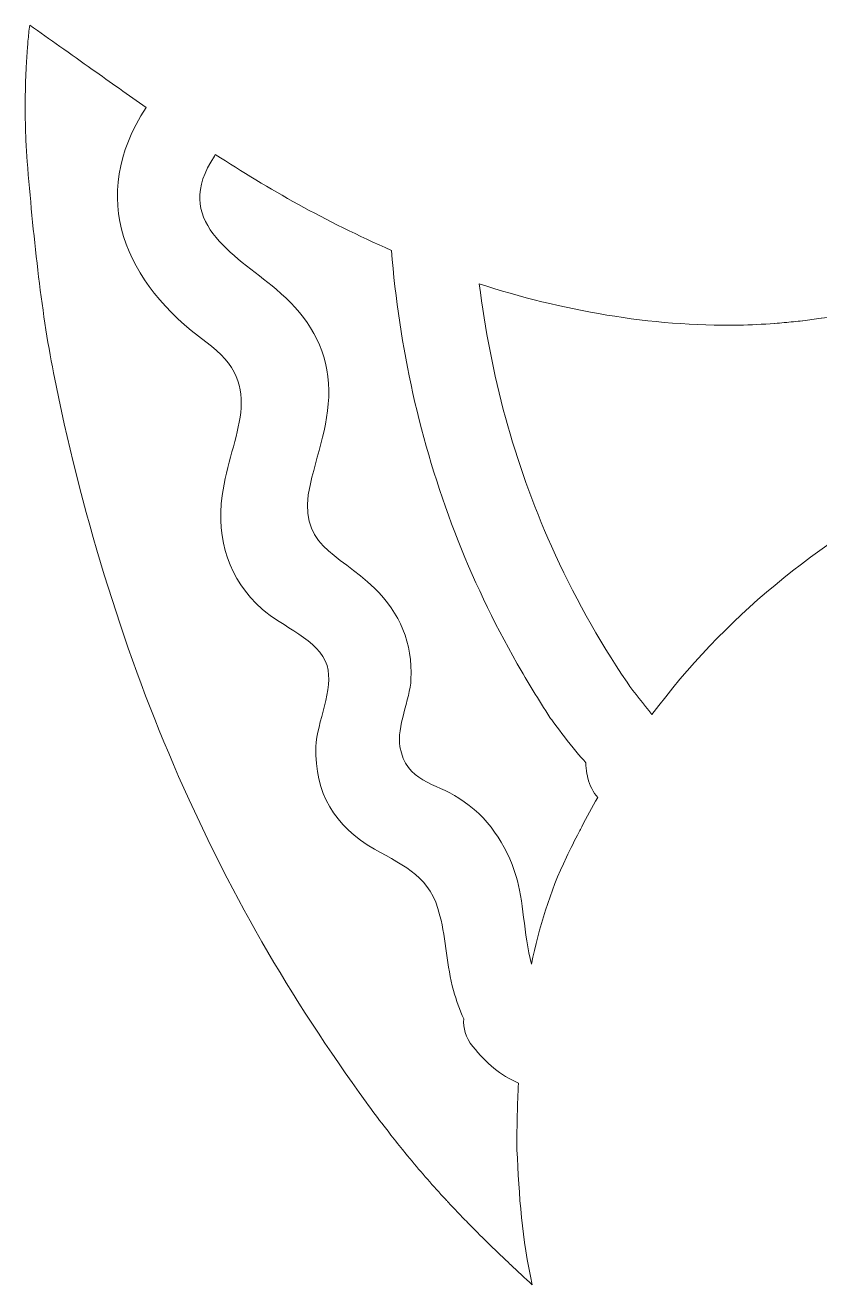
# Model space of a CAD drawing. Header units: millimetres. Extents: x -416 to 1516, y -417 to 43.
# Drawn here: x 360.99 to 383.26, y -142.04 to -106.75 of the extents above; entities that cross this region are included whole.
import ezdxf

# ---------------------------------------------------------------- set-up
doc = ezdxf.new("R2010")
doc.units = ezdxf.units.MM
doc.header["$MEASUREMENT"] = 0
doc.layers.add('Layer 3', color=7, linetype='Continuous')

msp = doc.modelspace()

# ---------------------------------------------------------------- linework, layer by layer
at = {"layer": 'Layer 3', "lineweight": 0}
for points, knots in [([(374.592, -141.476), (374.569, -141.454), (374.545, -141.432), (374.521, -141.41), (374.521, -141.41), (374.521, -141.409), (374.521, -141.409), (374.127, -141.037), (373.753, -140.671), (373.391, -140.301), (373.34, -140.249), (373.29, -140.196), (373.239, -140.144), (373.11, -140.01), (372.982, -139.875), (372.856, -139.739), (372.836, -139.718), (372.816, -139.697), (372.797, -139.676), (372.766, -139.643), (372.735, -139.61), (372.705, -139.577), (372.367, -139.208), (372.036, -138.828), (371.707, -138.427), (371.658, -138.368), (371.61, -138.308), (371.561, -138.248), (371.44, -138.098), (371.318, -137.944), (371.196, -137.788), (371.147, -137.724), (371.098, -137.661), (371.048, -137.596), (370.883, -137.38), (370.717, -137.16), (370.55, -136.928), (368.42, -133.99), (366.681, -131.022), (365.148, -127.464), (363.709, -124.123), (362.539, -120.3), (361.786, -116.492), (361.437, -114.729), (361.208, -112.546), (361.049, -110.569), (361.048, -110.56), (361.048, -110.549), (361.047, -110.54), (361.032, -110.349), (361.02, -110.145), (361.011, -109.932), (361.01, -109.902), (361.009, -109.872), (361.008, -109.842), (361.004, -109.744), (361.001, -109.644), (360.999, -109.542), (360.998, -109.521), (360.998, -109.499), (360.998, -109.478), (360.996, -109.374), (360.994, -109.27), (360.993, -109.164), (360.993, -109.161), (360.993, -109.158), (360.993, -109.155), (360.993, -108.994), (360.993, -108.832), (360.996, -108.669), (360.996, -108.64), (360.998, -108.611), (360.998, -108.582), (361.001, -108.445), (361.004, -108.308), (361.009, -108.172), (361.011, -108.107), (361.016, -108.043), (361.019, -107.978), (361.023, -107.877), (361.028, -107.777), (361.034, -107.678), (361.04, -107.583), (361.048, -107.49), (361.055, -107.397), (361.06, -107.332), (361.064, -107.265), (361.07, -107.202), (361.084, -107.046), (361.1, -106.895), (361.119, -106.75), (361.406, -106.95), (361.686, -107.147), (361.964, -107.343), (362.271, -107.561), (362.573, -107.775), (362.872, -107.988), (363.382, -108.351), (363.882, -108.707), (364.38, -109.056), (362.724, -111.579), (363.802, -113.991), (366.054, -115.621), (367.821, -116.9), (366.741, -118.193), (366.511, -119.928), (366.346, -121.179), (366.692, -122.26), (367.634, -123.111), (368.162, -123.586), (369.234, -123.972), (369.45, -124.69), (369.648, -125.343), (369.162, -126.29), (369.14, -126.965), (369.098, -128.256), (369.662, -129.201), (370.782, -129.835), (371.678, -130.343), (372.341, -130.599), (372.614, -131.699), (372.786, -132.388), (372.805, -133.104), (372.993, -133.792), (373.07, -134.073), (373.167, -134.338), (373.279, -134.59), (373.262, -134.841), (373.331, -135.108), (373.534, -135.362), (373.921, -135.846), (374.302, -136.166), (374.811, -136.391), (374.785, -136.981), (374.772, -137.574), (374.763, -138.17), (374.763, -138.17), (374.763, -138.17), (374.763, -138.17), (374.763, -138.19), (374.77, -138.231), (374.771, -138.255), (374.827, -139.536), (374.915, -140.77), (375.2, -142.041), (374.991, -141.85), (374.79, -141.662), (374.592, -141.476)], [0, 0, 0, 0, 1, 1, 1, 2, 2, 2, 3, 3, 3, 4, 4, 4, 5, 5, 5, 6, 6, 6, 7, 7, 7, 8, 8, 8, 9, 9, 9, 10, 10, 10, 11, 11, 11, 12, 12, 12, 13, 13, 13, 14, 14, 14, 15, 15, 15, 16, 16, 16, 17, 17, 17, 18, 18, 18, 19, 19, 19, 20, 20, 20, 21, 21, 21, 22, 22, 22, 23, 23, 23, 24, 24, 24, 25, 25, 25, 26, 26, 26, 27, 27, 27, 28, 28, 28, 29, 29, 29, 30, 30, 30, 31, 31, 31, 32, 32, 32, 33, 33, 33, 34, 34, 34, 35, 35, 35, 36, 36, 36, 37, 37, 37, 38, 38, 38, 39, 39, 39, 40, 40, 40, 41, 41, 41, 42, 42, 42, 43, 43, 43, 44, 44, 44, 45, 45, 45, 46, 46, 46, 47, 47, 47, 48, 48, 48, 49, 49, 49, 49]), ([(376.585, -129.209), (376.56, -129.256), (376.537, -129.305), (376.513, -129.352), (376.393, -129.586), (376.272, -129.82), (376.156, -130.062), (375.691, -131.035), (375.385, -132.034), (375.181, -133.053), (374.962, -132.225), (374.949, -131.224), (374.753, -130.601), (374.463, -129.682), (373.961, -128.931), (373.145, -128.403), (372.483, -127.975), (371.665, -127.953), (371.492, -126.967), (371.394, -126.41), (371.776, -125.648), (371.802, -125.073), (371.848, -124.062), (371.496, -123.225), (370.783, -122.525), (369.741, -121.502), (368.577, -121.345), (368.983, -119.596), (369.216, -118.592), (369.607, -117.642), (369.473, -116.59), (369.344, -115.578), (368.793, -114.793), (368.023, -114.15), (366.822, -113.148), (365.083, -112.234), (366.297, -110.415), (366.307, -110.401), (366.311, -110.386), (366.32, -110.371), (367.812, -111.34), (369.386, -112.239), (371.255, -113.058), (371.47, -115.768), (372.055, -118.417), (373.03, -120.957), (373.519, -122.229), (374.103, -123.46), (374.781, -124.641), (375.073, -125.15), (375.377, -125.652), (375.696, -126.143), (375.761, -126.243), (376.384, -127.084), (376.705, -127.412), (376.702, -127.511), (376.708, -127.615), (376.733, -127.727), (376.742, -127.764), (376.75, -127.8), (376.758, -127.837), (376.808, -128.053), (376.904, -128.239), (377.033, -128.392), (376.88, -128.659), (376.73, -128.931), (376.585, -129.209)], [0, 0, 0, 0, 1, 1, 1, 2, 2, 2, 3, 3, 3, 4, 4, 4, 5, 5, 5, 6, 6, 6, 7, 7, 7, 8, 8, 8, 9, 9, 9, 10, 10, 10, 11, 11, 11, 12, 12, 12, 13, 13, 13, 14, 14, 14, 15, 15, 15, 16, 16, 16, 17, 17, 17, 18, 18, 18, 19, 19, 19, 20, 20, 20, 21, 21, 21, 22, 22, 22, 22]), ([(387.005, -119.205), (386.779, -119.32), (386.558, -119.437), (386.339, -119.555), (383.125, -121.28), (380.582, -123.343), (378.552, -126.067), (378.321, -125.764), (378.068, -125.469), (377.856, -125.157), (377.038, -123.953), (376.334, -122.676), (375.738, -121.347), (374.685, -119), (374.033, -116.534), (373.714, -113.997), (376.014, -114.742), (378.511, -115.194), (380.992, -115.153), (381.326, -115.147), (381.658, -115.129), (381.991, -115.105), (381.991, -115.105), (381.991, -115.105), (381.991, -115.105), (381.991, -115.105), (381.992, -115.105), (381.992, -115.105), (381.992, -115.105), (381.993, -115.105), (381.993, -115.105), (381.993, -115.105), (381.993, -115.105), (381.993, -115.105), (382.082, -115.099), (382.17, -115.09), (382.258, -115.083), (382.258, -115.083), (382.26, -115.082), (382.26, -115.082), (382.262, -115.082), (382.263, -115.082), (382.265, -115.082), (382.265, -115.082), (382.266, -115.082), (382.266, -115.082), (382.435, -115.067), (382.604, -115.052), (382.772, -115.032), (382.772, -115.032), (382.773, -115.032), (382.773, -115.032), (382.773, -115.032), (382.774, -115.032), (382.775, -115.032), (382.775, -115.032), (382.776, -115.032), (382.777, -115.032), (382.777, -115.032), (382.777, -115.032), (382.777, -115.032), (382.951, -115.011), (383.124, -114.987), (383.297, -114.962), (383.297, -114.962), (383.297, -114.962), (383.297, -114.961), (383.298, -114.961), (383.299, -114.961), (383.3, -114.961), (383.301, -114.961), (383.302, -114.961), (383.302, -114.961), (383.302, -114.961), (383.302, -114.961), (383.303, -114.961), (383.418, -114.943), (383.533, -114.924), (383.648, -114.905), (383.648, -114.905), (383.648, -114.905), (383.649, -114.905), (383.65, -114.904), (383.65, -114.904), (383.651, -114.904), (383.864, -114.869), (384.075, -114.83), (384.286, -114.785), (384.291, -114.79), (384.294, -114.794), (384.298, -114.799), (384.308, -114.808), (384.316, -114.818), (384.322, -114.827), (384.328, -114.835), (384.333, -114.843), (384.337, -114.85), (384.337, -114.85), (384.337, -114.851), (384.337, -114.851), (384.347, -114.871), (384.353, -114.89), (384.365, -114.912), (385.156, -116.405), (386.058, -117.819), (387.031, -119.191), (387.022, -119.196), (387.014, -119.2), (387.005, -119.205)], [0, 0, 0, 0, 1, 1, 1, 2, 2, 2, 3, 3, 3, 4, 4, 4, 5, 5, 5, 6, 6, 6, 7, 7, 7, 8, 8, 8, 9, 9, 9, 10, 10, 10, 11, 11, 11, 12, 12, 12, 13, 13, 13, 14, 14, 14, 15, 15, 15, 16, 16, 16, 17, 17, 17, 18, 18, 18, 19, 19, 19, 20, 20, 20, 21, 21, 21, 22, 22, 22, 23, 23, 23, 24, 24, 24, 25, 25, 25, 26, 26, 26, 27, 27, 27, 28, 28, 28, 29, 29, 29, 30, 30, 30, 31, 31, 31, 32, 32, 32, 33, 33, 33, 34, 34, 34, 35, 35, 35, 36, 36, 36, 36])]:
    msp.add_open_spline(points, degree=3, knots=knots, dxfattribs=at)

doc.saveas('drawing.dxf')
